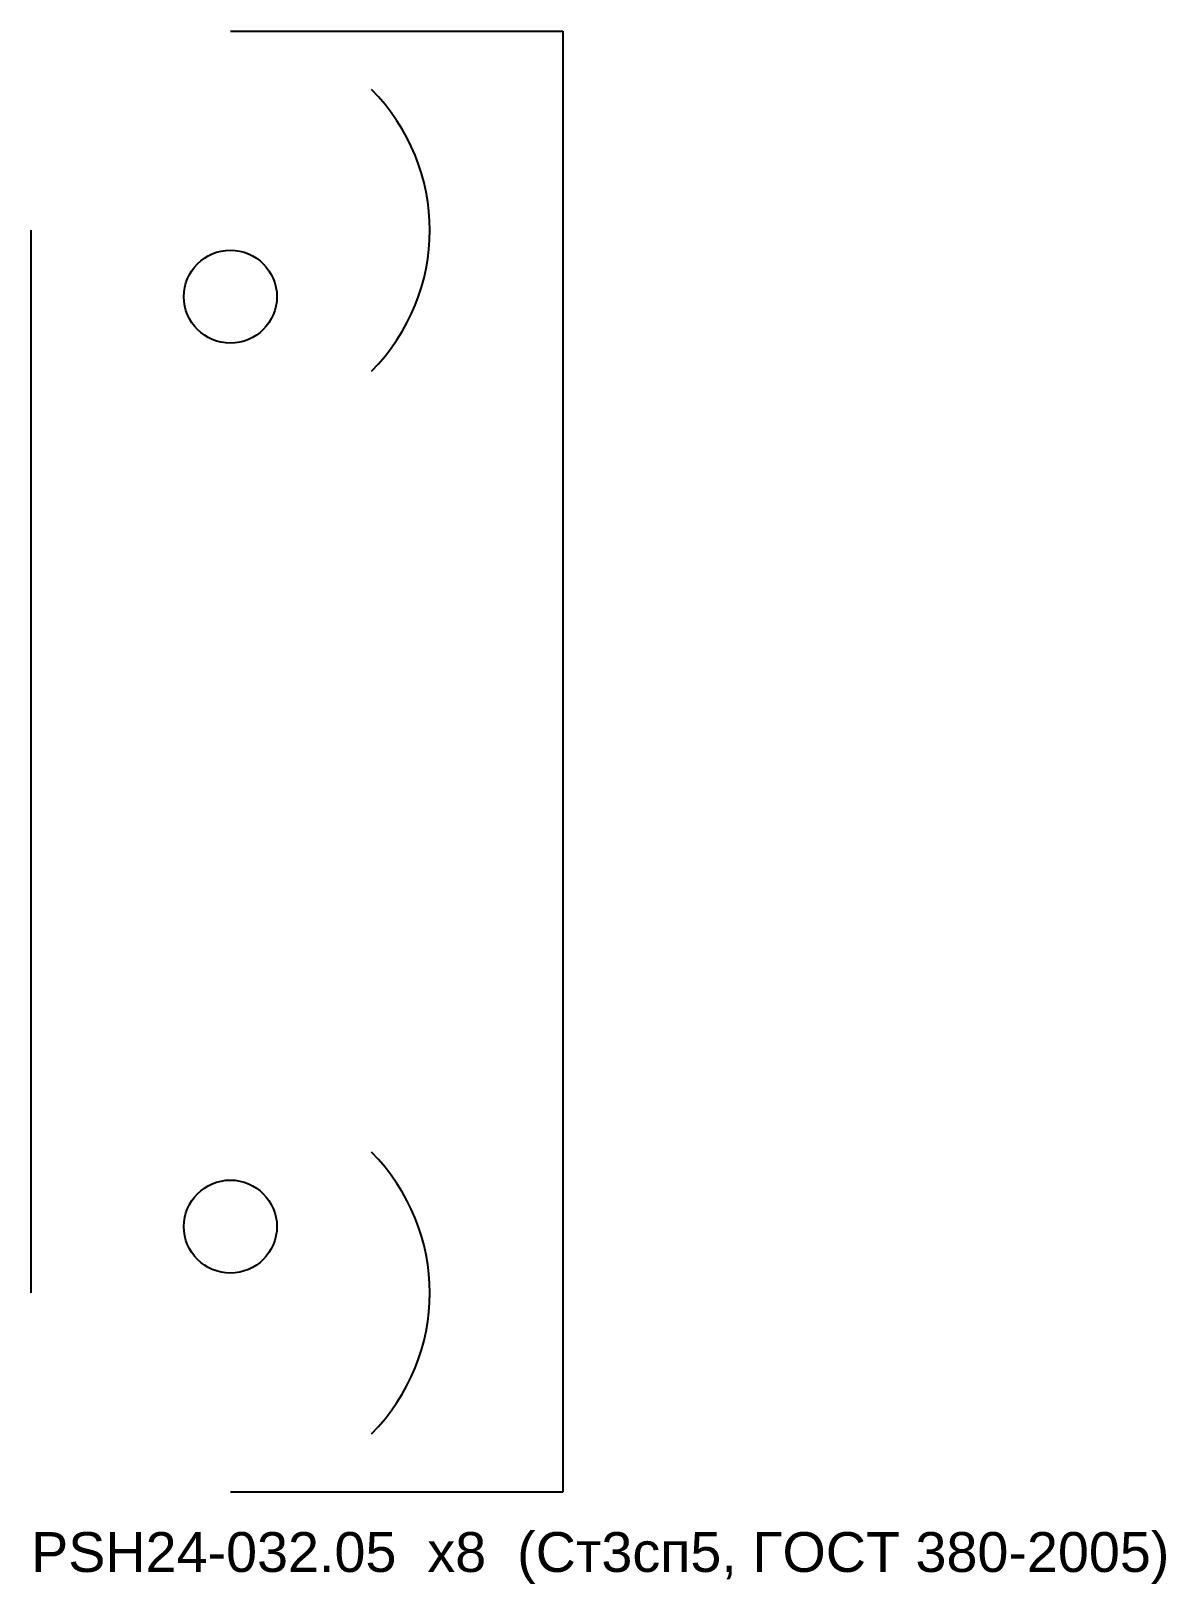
# Model space of a CAD drawing. Header units: millimetres. Extents: x -40 to 131, y -124 to 110.
import ezdxf

# ---------------------------------------------------------------- set-up
doc = ezdxf.new("R2010")
doc.units = ezdxf.units.MM
for name, color, linetype in [('CUT', 1, 'Continuous'), ('CUT_INNER', 3, 'Continuous'), ('MARK', 5, 'Continuous')]:
    doc.layers.add(name, color=color, linetype=linetype)
doc.styles.add('GOST', font='Arial')

msp = doc.modelspace()

# ---------------------------------------------------------------- linework, layer by layer
at = {"layer": 'CUT'}
for p, q in [((-10, 110), (40, 110)), ((40, 110), (40, -110)), ((-40, -80), (-40, 80)), ((40, -110), (-10, -110))]:
    msp.add_line(p, q, dxfattribs=at)
for centre in [(-10, 80), (-10, -80)]:
    msp.add_arc(centre, 30, 315, 405, dxfattribs=at)
at = {"layer": 'CUT_INNER'}
for centre in [(-10, 70), (-10, -70)]:
    msp.add_circle(centre, 7, dxfattribs=at)

# ---------------------------------------------------------------- texts
at = {"layer": 'MARK', "style": 'GOST'}
msp.add_text('PSH24-032.05  x8  (Ст3сп5, ГОСТ 380-2005)', height=6, dxfattribs=at).set_placement((-40, -122))

doc.saveas('drawing.dxf')
